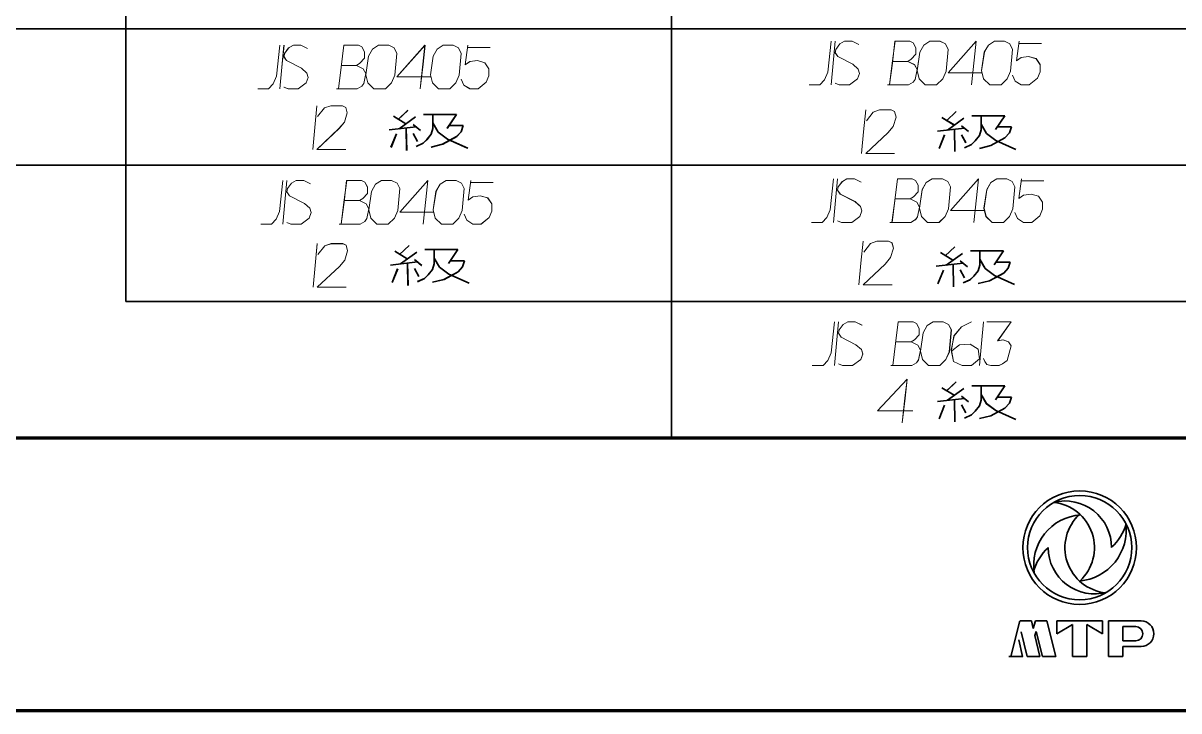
# Model space of a CAD drawing. Header units: millimetres. Extents: x 1333 to 104182, y -62616 to -5704.
# Drawn here: x 44891.9 to 44976.7, y -62590.8 to -62540.4 of the extents above; entities that cross this region are included whole.
import ezdxf

# ---------------------------------------------------------------- set-up
doc = ezdxf.new("R2010")
doc.units = ezdxf.units.MM
doc.header["$LTSCALE"] = 0.5
doc.layers.add('08', color=1, linetype='Continuous')
doc.layers.add('11', color=3, linetype='Continuous')

# ---------------------------------------------------------------- blocks, each defined once
blk = doc.blocks.new('A$C32A078D3')
at = {"color": 1, "lineweight": 35, "ltscale": 0.033501}
for p, q in [((-157.555, 1.995), (-157.229, 3.294)), ((-155.911, 1.995), (-156.237, 3.294))]:
    blk.add_line(p, q, dxfattribs=at)
at = {"color": 1, "lineweight": 35, "ltscale": 0.010399}
blk.add_line((-157.215, 3.294), (-156.799, 3.294), dxfattribs=at)
at = {"color": 1, "lineweight": 35, "ltscale": 0.007084}
blk.add_line((-156.799, 3.294), (-156.733, 3.019), dxfattribs=at)
at = {"color": 1, "lineweight": 35, "ltscale": 0.007197}
blk.add_line((-156.65, 3.294), (-156.733, 3.019), dxfattribs=at)
at = {"color": 1, "lineweight": 35, "ltscale": 0.010326}
blk.add_line((-156.237, 3.294), (-156.65, 3.294), dxfattribs=at)
at = {"color": 1, "lineweight": 35, "ltscale": 0.041595}
blk.add_line((-155.863, 3.294), (-154.199, 3.294), dxfattribs=at)
at = {"color": 1, "lineweight": 35, "ltscale": 0.011698}
for p, q in [((-155.863, 3.294), (-155.863, 2.827)), ((-154.199, 3.294), (-154.199, 2.827))]:
    blk.add_line(p, q, dxfattribs=at)
at = {"color": 1, "lineweight": 35, "ltscale": 0.016609}
for p, q in [((-155.863, 2.827), (-155.291, 3.165)), ((-154.199, 2.827), (-154.771, 3.165))]:
    blk.add_line(p, q, dxfattribs=at)
at = {"color": 1, "lineweight": 35, "ltscale": 0.029246}
for p, q in [((-155.291, 1.995), (-155.291, 3.165)), ((-154.771, 1.995), (-154.771, 3.165))]:
    blk.add_line(p, q, dxfattribs=at)
at = {"color": 1, "lineweight": 35, "ltscale": 0.029897}
blk.add_line((-153.974, 3.294), (-152.778, 3.294), dxfattribs=at)
at = {"color": 1, "lineweight": 35, "ltscale": 0.032496}
blk.add_line((-153.974, 1.995), (-153.974, 3.294), dxfattribs=at)
at = {"color": 1, "lineweight": 35, "ltscale": 0.011917}
for p, q in [((-153.454, 3.087), (-152.977, 3.087)), ((-153.454, 2.567), (-152.977, 2.567))]:
    blk.add_line(p, q, dxfattribs=at)
at = {"color": 1, "lineweight": 35, "ltscale": 0.012998}
blk.add_line((-153.454, 2.567), (-153.454, 3.087), dxfattribs=at)
at = {"color": 1, "lineweight": 35, "ltscale": 0.015572}
blk.add_line((-157.268, 2.602), (-157.128, 1.995), dxfattribs=at)
at = {"color": 1, "lineweight": 35, "ltscale": 0.02333}
blk.add_line((-157.173, 2.902), (-156.955, 1.995), dxfattribs=at)
at = {"color": 1, "lineweight": 35, "ltscale": 0.003944}
blk.add_line((-156.629, 2.913), (-156.671, 2.761), dxfattribs=at)
at = {"color": 1, "lineweight": 35, "ltscale": 0.019706}
blk.add_line((-156.671, 2.761), (-156.487, 1.995), dxfattribs=at)
at = {"color": 1, "lineweight": 35, "ltscale": 0.023684}
blk.add_line((-156.396, 1.995), (-156.629, 2.913), dxfattribs=at)
at = {"color": 1, "lineweight": 35, "ltscale": 0.016898}
blk.add_line((-153.454, 2.359), (-152.778, 2.359), dxfattribs=at)
at = {"color": 1, "lineweight": 35, "ltscale": 0.009099}
blk.add_line((-153.454, 1.995), (-153.454, 2.359), dxfattribs=at)
at = {"color": 1, "lineweight": 35, "ltscale": 0.012999}
for p, q in [((-157.631, 1.995), (-157.111, 1.995)), ((-153.454, 1.995), (-153.974, 1.995))]:
    blk.add_line(p, q, dxfattribs=at)
at = {"color": 1, "lineweight": 35, "ltscale": 0.011699}
blk.add_line((-156.487, 1.995), (-156.955, 1.995), dxfattribs=at)
at = {"color": 1, "lineweight": 35, "ltscale": 0.012134}
blk.add_line((-155.911, 1.995), (-156.396, 1.995), dxfattribs=at)
at = {"color": 1, "lineweight": 35, "ltscale": 0.012997}
blk.add_line((-155.291, 1.995), (-154.771, 1.995), dxfattribs=at)
at = {"color": 1, "lineweight": 35}
for radius in [2.08, 1.913]:
    blk.add_circle((-155.031, 5.982), radius, dxfattribs=at)
for centre, radius, start, end in [((-156.154, 5.982), 1.664, 312.4542, 84.3408), ((-155.572, 5.982), 1.711, 0, 103.7818), ((-153.908, 5.982), 1.664, 132.4542, 264.3408), ((-154.865, 5.338), 1.854, 94.3618, 189.3685), ((-155.198, 6.627), 1.874, 274.9268, 7.678), ((-155.031, 7.313), 1.763, 311.5828, 344.9375), ((-155.031, 4.651), 1.755, 131.0518, 165.2314), ((-154.491, 5.982), 1.693, 180, 285.8775), ((-152.977, 2.827), 0.26, 270, 90), ((-152.778, 2.827), 0.468, 270, 90)]:
    blk.add_arc(centre, radius, start, end, dxfattribs=at)
blk = doc.blocks.new('999')
at = {"color": 7, "lineweight": 35}
for p, q in [((75354.98, -11823.12), (75354.98, -11883.12)), ((75414.98, -11823.12), (75414.98, -11898.12)), ((75474.98, -11868.12), (75294.98, -11868.12)), ((75294.98, -11883.12), (75354.98, -11883.12)), ((75354.98, -11883.12), (75474.98, -11883.12)), ((75354.98, -11898.12), (75414.98, -11898.12)), ((75414.98, -11898.12), (75474.98, -11898.12)), ((75894.98, -11913.12), (75114.98, -11913.12))]:
    blk.add_line(p, q, dxfattribs=at)
at = {"color": 7, "lineweight": 35, "ltscale": 0.013339}
blk.add_line((75384.41, -11877.73), (75385.78, -11878.56), dxfattribs=at)
at = {"color": 7, "lineweight": 35, "ltscale": 0.012234}
for p, q in [((75386, -11877.09), (75384.93, -11878.09)), ((75386.14, -11891.95), (75385.07, -11892.95)), ((75446.16, -11892.09), (75445.09, -11893.09))]:
    blk.add_line(p, q, dxfattribs=at)
at = {"color": 7, "lineweight": 35, "ltscale": 0.018506}
blk.add_line((75386.85, -11877.82), (75385.05, -11879.12), dxfattribs=at)
at = {"color": 7, "lineweight": 35, "ltscale": 0.030115}
for p, q in [((75387.72, -11877.53), (75391.34, -11877.53)), ((75448.03, -11877.68), (75451.64, -11877.68)), ((75387.87, -11892.39), (75391.48, -11892.39)), ((75447.89, -11892.53), (75451.5, -11892.53)), ((75448.03, -11907.39), (75451.64, -11907.39))]:
    blk.add_line(p, q, dxfattribs=at)
at = {"color": 7, "lineweight": 35, "ltscale": 0.013083}
for p, q in [((75388.74, -11877.53), (75388.74, -11879.1)), ((75449.04, -11877.68), (75449.04, -11879.25)), ((75388.88, -11892.39), (75388.88, -11893.96)), ((75448.9, -11892.53), (75448.9, -11894.1)), ((75449.04, -11907.39), (75449.04, -11908.96))]:
    blk.add_line(p, q, dxfattribs=at)
at = {"color": 7, "lineweight": 35, "ltscale": 0.015355}
blk.add_line((75391.34, -11877.53), (75390.32, -11879.07), dxfattribs=at)
at = {"color": 7, "lineweight": 35, "ltscale": 0.013328}
blk.add_line((75444.71, -11877.88), (75446.08, -11878.7), dxfattribs=at)
at = {"color": 7, "lineweight": 35, "ltscale": 0.012225}
for p, q in [((75446.3, -11877.23), (75445.23, -11878.23)), ((75446.3, -11906.95), (75445.23, -11907.95))]:
    blk.add_line(p, q, dxfattribs=at)
at = {"color": 7, "lineweight": 35, "ltscale": 0.018496}
blk.add_line((75447.15, -11877.96), (75445.35, -11879.26), dxfattribs=at)
at = {"color": 7, "lineweight": 35, "ltscale": 0.015362}
for p, q in [((75451.64, -11877.68), (75450.62, -11879.21)), ((75451.64, -11907.39), (75450.62, -11908.92))]:
    blk.add_line(p, q, dxfattribs=at)
at = {"color": 7, "lineweight": 35, "ltscale": 0.024936}
blk.add_line((75383.94, -11879.24), (75386.91, -11878.91), dxfattribs=at)
at = {"color": 7, "lineweight": 35, "ltscale": 0.020496}
for p, q in [((75385.8, -11879.03), (75385.86, -11881.49)), ((75385.94, -11893.89), (75386.01, -11896.35)), ((75445.96, -11894.03), (75446.02, -11896.49))]:
    blk.add_line(p, q, dxfattribs=at)
at = {"color": 7, "lineweight": 35, "ltscale": 0.008484}
for p, q in [((75386.58, -11878.65), (75387.37, -11879.29)), ((75446.88, -11878.79), (75447.67, -11879.43)), ((75386.72, -11893.5), (75387.51, -11894.15))]:
    blk.add_line(p, q, dxfattribs=at)
at = {"color": 7, "lineweight": 35, "ltscale": 0.005376}
for p, q in [((75388.74, -11879.1), (75388.55, -11879.72)), ((75449.04, -11879.25), (75448.86, -11879.87)), ((75449.04, -11908.96), (75448.86, -11909.58))]:
    blk.add_line(p, q, dxfattribs=at)
at = {"color": 7, "lineweight": 35, "ltscale": 0.009831}
blk.add_line((75388.74, -11878.47), (75389.34, -11879.49), dxfattribs=at)
at = {"color": 7, "lineweight": 35, "ltscale": 0.013049}
for p, q in [((75390.51, -11878.77), (75392.08, -11878.77)), ((75450.82, -11878.91), (75452.38, -11878.91)), ((75390.66, -11893.63), (75392.22, -11893.63)), ((75450.67, -11893.77), (75452.24, -11893.77)), ((75450.82, -11908.63), (75452.38, -11908.63))]:
    blk.add_line(p, q, dxfattribs=at)
at = {"color": 7, "lineweight": 35, "ltscale": 0.005859}
blk.add_line((75392.08, -11878.77), (75391.86, -11879.44), dxfattribs=at)
at = {"color": 7, "lineweight": 35, "ltscale": 0.024924}
for p, q in [((75444.24, -11879.38), (75447.21, -11879.05)), ((75384.08, -11894.1), (75387.06, -11893.76)), ((75444.1, -11894.24), (75447.07, -11893.91)), ((75444.24, -11909.1), (75447.21, -11908.76))]:
    blk.add_line(p, q, dxfattribs=at)
at = {"color": 7, "lineweight": 35, "ltscale": 0.020497}
for p, q in [((75446.1, -11879.17), (75446.17, -11881.63)), ((75446.1, -11908.89), (75446.17, -11911.35))]:
    blk.add_line(p, q, dxfattribs=at)
at = {"color": 7, "lineweight": 35, "ltscale": 0.009837}
for p, q in [((75449.04, -11878.62), (75449.65, -11879.63)), ((75388.88, -11893.33), (75389.49, -11894.34)), ((75448.9, -11893.47), (75449.5, -11894.49)), ((75449.04, -11908.33), (75449.65, -11909.34))]:
    blk.add_line(p, q, dxfattribs=at)
at = {"color": 7, "lineweight": 35, "ltscale": 0.005858}
for p, q in [((75452.38, -11878.91), (75452.16, -11879.58)), ((75452.38, -11908.63), (75452.16, -11909.3))]:
    blk.add_line(p, q, dxfattribs=at)
at = {"color": 7, "lineweight": 35, "ltscale": 0.013404}
for p, q in [((75384.73, -11879.66), (75384.14, -11881.16)), ((75445.03, -11879.8), (75444.44, -11881.3))]:
    blk.add_line(p, q, dxfattribs=at)
at = {"color": 7, "lineweight": 35, "ltscale": 0.00829}
blk.add_line((75386.59, -11879.62), (75387.06, -11880.5), dxfattribs=at)
at = {"color": 7, "lineweight": 35, "ltscale": 0.004731}
for p, q in [((75388.07, -11880.31), (75387.66, -11880.71)), ((75448.38, -11880.46), (75447.97, -11880.85)), ((75448.38, -11910.17), (75447.97, -11910.57))]:
    blk.add_line(p, q, dxfattribs=at)
at = {"color": 7, "lineweight": 35, "ltscale": 0.00637}
for p, q in [((75388.55, -11879.72), (75388.07, -11880.31)), ((75448.71, -11894.72), (75448.23, -11895.32))]:
    blk.add_line(p, q, dxfattribs=at)
at = {"color": 7, "lineweight": 35, "ltscale": 0.010659}
for p, q in [((75389.34, -11879.49), (75390.36, -11880.25)), ((75449.65, -11879.63), (75450.67, -11880.4)), ((75389.49, -11894.34), (75390.51, -11895.11)), ((75449.5, -11894.49), (75450.53, -11895.25))]:
    blk.add_line(p, q, dxfattribs=at)
at = {"color": 7, "lineweight": 35, "ltscale": 0.014629}
blk.add_line((75391.36, -11879.98), (75389.82, -11880.82), dxfattribs=at)
at = {"color": 7, "lineweight": 35, "ltscale": 0.020157}
for p, q in [((75390.36, -11880.25), (75392.57, -11881.24)), ((75450.67, -11880.4), (75452.88, -11881.39)), ((75390.51, -11895.11), (75392.72, -11896.1)), ((75450.53, -11895.25), (75452.73, -11896.24))]:
    blk.add_line(p, q, dxfattribs=at)
at = {"color": 7, "lineweight": 35, "ltscale": 0.006121}
for p, q in [((75391.86, -11879.44), (75391.36, -11879.98)), ((75452.16, -11879.58), (75451.67, -11880.13)), ((75452.16, -11909.3), (75451.67, -11909.84))]:
    blk.add_line(p, q, dxfattribs=at)
at = {"color": 7, "lineweight": 35, "ltscale": 0.008293}
for p, q in [((75446.89, -11879.77), (75447.36, -11880.64)), ((75386.73, -11894.48), (75387.2, -11895.36)), ((75446.75, -11894.62), (75447.22, -11895.5)), ((75446.89, -11909.48), (75447.36, -11910.36))]:
    blk.add_line(p, q, dxfattribs=at)
at = {"color": 7, "lineweight": 35, "ltscale": 0.006362}
for p, q in [((75448.86, -11879.87), (75448.38, -11880.46)), ((75448.86, -11909.58), (75448.38, -11910.17))]:
    blk.add_line(p, q, dxfattribs=at)
at = {"color": 7, "lineweight": 35, "ltscale": 0.01464}
for p, q in [((75451.67, -11880.13), (75450.13, -11880.97)), ((75391.51, -11894.84), (75389.97, -11895.68))]:
    blk.add_line(p, q, dxfattribs=at)
at = {"color": 7, "lineweight": 35, "ltscale": 0.00685}
for p, q in [((75387.66, -11880.71), (75386.92, -11881.07)), ((75447.97, -11880.85), (75447.23, -11881.21)), ((75447.97, -11910.57), (75447.23, -11910.93))]:
    blk.add_line(p, q, dxfattribs=at)
at = {"color": 7, "lineweight": 35, "ltscale": 0.010798}
for p, q in [((75389.82, -11880.82), (75388.56, -11881.13)), ((75449.98, -11895.82), (75448.72, -11896.13))]:
    blk.add_line(p, q, dxfattribs=at)
at = {"color": 7, "lineweight": 35, "ltscale": 0.010786}
for p, q in [((75450.13, -11880.97), (75448.87, -11881.28)), ((75450.13, -11910.68), (75448.87, -11910.99))]:
    blk.add_line(p, q, dxfattribs=at)
at = {"color": 7, "lineweight": 35, "ltscale": 0.125}
for p, q in [((75354.98, -11883.12), (75354.98, -11898.12)), ((75414.98, -11898.12), (75414.98, -11913.12))]:
    blk.add_line(p, q, dxfattribs=at)
at = {"color": 7, "lineweight": 35, "ltscale": 0.013327}
for p, q in [((75384.55, -11892.59), (75385.92, -11893.42)), ((75444.57, -11892.73), (75445.94, -11893.56)), ((75444.71, -11907.59), (75446.08, -11908.42))]:
    blk.add_line(p, q, dxfattribs=at)
at = {"color": 7, "lineweight": 35, "ltscale": 0.018504}
blk.add_line((75386.99, -11892.67), (75385.19, -11893.97), dxfattribs=at)
at = {"color": 7, "lineweight": 35, "ltscale": 0.01536}
for p, q in [((75391.48, -11892.39), (75390.46, -11893.92)), ((75451.5, -11892.53), (75450.48, -11894.07))]:
    blk.add_line(p, q, dxfattribs=at)
at = {"color": 7, "lineweight": 35, "ltscale": 0.018495}
for p, q in [((75447.01, -11892.82), (75445.21, -11894.12)), ((75447.15, -11907.68), (75445.35, -11908.97))]:
    blk.add_line(p, q, dxfattribs=at)
at = {"color": 7, "lineweight": 35, "ltscale": 0.013408}
blk.add_line((75384.87, -11894.52), (75384.28, -11896.01), dxfattribs=at)
at = {"color": 7, "lineweight": 35, "ltscale": 0.005373}
for p, q in [((75388.88, -11893.96), (75388.7, -11894.58)), ((75448.9, -11894.1), (75448.71, -11894.72))]:
    blk.add_line(p, q, dxfattribs=at)
at = {"color": 7, "lineweight": 35, "ltscale": 0.006112}
for p, q in [((75392, -11894.29), (75391.51, -11894.84)), ((75452.02, -11894.44), (75451.52, -11894.98))]:
    blk.add_line(p, q, dxfattribs=at)
at = {"color": 7, "lineweight": 35, "ltscale": 0.005862}
for p, q in [((75392.22, -11893.63), (75392, -11894.29)), ((75452.24, -11893.77), (75452.02, -11894.44))]:
    blk.add_line(p, q, dxfattribs=at)
at = {"color": 7, "lineweight": 35, "ltscale": 0.008474}
blk.add_line((75446.74, -11893.65), (75447.53, -11894.29), dxfattribs=at)
at = {"color": 7, "lineweight": 35, "ltscale": 0.006861}
blk.add_line((75387.81, -11895.57), (75387.07, -11895.93), dxfattribs=at)
at = {"color": 7, "lineweight": 35, "ltscale": 0.004722}
blk.add_line((75388.21, -11895.17), (75387.81, -11895.57), dxfattribs=at)
at = {"color": 7, "lineweight": 35, "ltscale": 0.006372}
blk.add_line((75388.7, -11894.58), (75388.21, -11895.17), dxfattribs=at)
at = {"color": 7, "lineweight": 35, "ltscale": 0.010797}
blk.add_line((75389.97, -11895.68), (75388.71, -11895.99), dxfattribs=at)
at = {"color": 7, "lineweight": 35, "ltscale": 0.013411}
blk.add_line((75444.89, -11894.66), (75444.3, -11896.16), dxfattribs=at)
at = {"color": 7, "lineweight": 35, "ltscale": 0.00686}
blk.add_line((75447.82, -11895.71), (75447.08, -11896.07), dxfattribs=at)
at = {"color": 7, "lineweight": 35, "ltscale": 0.004724}
blk.add_line((75448.23, -11895.32), (75447.82, -11895.71), dxfattribs=at)
at = {"color": 7, "lineweight": 35, "ltscale": 0.014638}
for p, q in [((75451.52, -11894.98), (75449.98, -11895.82)), ((75451.67, -11909.84), (75450.13, -11910.68))]:
    blk.add_line(p, q, dxfattribs=at)
at = {"color": 7, "lineweight": 35, "ltscale": 0.008486}
blk.add_line((75446.88, -11908.5), (75447.67, -11909.15), dxfattribs=at)
at = {"color": 7, "lineweight": 35, "ltscale": 0.013406}
blk.add_line((75445.03, -11909.52), (75444.44, -11911.01), dxfattribs=at)
at = {"color": 7, "lineweight": 35, "ltscale": 0.010657}
blk.add_line((75449.65, -11909.34), (75450.67, -11910.11), dxfattribs=at)
at = {"color": 7, "lineweight": 35, "ltscale": 0.020158}
blk.add_line((75450.67, -11910.11), (75452.88, -11911.1), dxfattribs=at)
at = {"color": 7, "lineweight": 70}
for p, q in [((75894.98, -11913.12), (73476.98, -11913.12)), ((75924.98, -11943.12), (73401.98, -11943.12))]:
    blk.add_line(p, q, dxfattribs=at)
at = {"color": 7, "lineweight": 13}
for points in [[(75371.92, -11869.93), (75371.55, -11873.35), (75371.18, -11874.19), (75370.67, -11874.73), (75369.49, -11874.73)], [(75371.92, -11874.73), (75372.14, -11872.33), (75372.37, -11869.93)], [(75372.37, -11874.55), (75372.81, -11874.73), (75373.92, -11874.73), (75374.8, -11874.07), (75375.03, -11873.47), (75374.88, -11872.99), (75374.29, -11872.45), (75372.66, -11871.61), (75372.37, -11871.19), (75372.44, -11870.83), (75372.88, -11870.23), (75373.4, -11869.93), (75374.21, -11869.93), (75374.95, -11870.29)], [(75378.13, -11874.73), (75380.42, -11874.73), (75380.93, -11874.43), (75381.16, -11874.13), (75381.38, -11873.05), (75381.08, -11872.51), (75380.34, -11872.15), (75380.71, -11871.91), (75381.23, -11871.37), (75381.23, -11870.65), (75380.93, -11870.11), (75380.56, -11869.93), (75378.94, -11869.93), (75378.64, -11872.33), (75378.35, -11874.73)], [(75387.36, -11874.73), (75387.66, -11872.03), (75387.88, -11869.93), (75384.77, -11873.41), (75388.47, -11873.41)], [(75391.87, -11873.65), (75392.16, -11874.31), (75392.83, -11874.73), (75393.71, -11874.73), (75394.6, -11874.01), (75394.89, -11873.29), (75394.89, -11872.51), (75394.45, -11871.85), (75393.64, -11871.61), (75392.83, -11871.73), (75392.31, -11872.09), (75392.6, -11869.93)], [(75392.6, -11870.17), (75395.04, -11870.17)], [(75432.56, -11869.49), (75432.19, -11872.91), (75431.82, -11873.75), (75431.3, -11874.29), (75430.12, -11874.29)], [(75432.56, -11874.29), (75432.78, -11871.89), (75433, -11869.49)], [(75433, -11874.11), (75433.44, -11874.29), (75434.55, -11874.29), (75435.44, -11873.63), (75435.66, -11873.03), (75435.51, -11872.55), (75434.92, -11872.01), (75433.29, -11871.17), (75433, -11870.75), (75433.07, -11870.39), (75433.52, -11869.79), (75434.03, -11869.49), (75434.85, -11869.49), (75435.58, -11869.85)], [(75438.76, -11874.29), (75441.05, -11874.29), (75441.57, -11873.99), (75441.79, -11873.69), (75442.01, -11872.61), (75441.71, -11872.07), (75440.98, -11871.71), (75441.34, -11871.47), (75441.86, -11870.93), (75441.86, -11870.21), (75441.57, -11869.67), (75441.2, -11869.49), (75439.57, -11869.49), (75439.28, -11871.89), (75438.98, -11874.29)], [(75447.99, -11874.29), (75448.29, -11871.59), (75448.51, -11869.49), (75445.41, -11872.97), (75449.1, -11872.97)], [(75452.5, -11873.21), (75452.79, -11873.87), (75453.46, -11874.29), (75454.34, -11874.29), (75455.23, -11873.57), (75455.53, -11872.85), (75455.53, -11872.07), (75455.08, -11871.41), (75454.27, -11871.17), (75453.46, -11871.29), (75452.94, -11871.65), (75453.24, -11869.49)], [(75453.24, -11869.73), (75455.67, -11869.73)], [(75380.34, -11872.15), (75378.64, -11872.15)], [(75440.98, -11871.71), (75439.28, -11871.71)], [(75375.99, -11876.58), (75375.76, -11878.98), (75375.53, -11881.38)], [(75379.18, -11881.38), (75375.99, -11881.38), (75378.42, -11879.1), (75379.03, -11878.38), (75379.33, -11877.36), (75379.18, -11876.76), (75378.8, -11876.58), (75377.51, -11876.58), (75376.82, -11876.82), (75376.07, -11877.78)], [(75436.35, -11877.05), (75436.12, -11879.45), (75435.89, -11881.85)], [(75439.53, -11881.85), (75436.35, -11881.85), (75438.78, -11879.57), (75439.38, -11878.85), (75439.69, -11877.83), (75439.53, -11877.23), (75439.15, -11877.05), (75437.86, -11877.05), (75437.18, -11877.29), (75436.42, -11878.25)], [(75372.25, -11884.8), (75371.88, -11888.22), (75371.51, -11889.06), (75370.99, -11889.6), (75369.81, -11889.6)], [(75372.25, -11889.6), (75372.47, -11887.2), (75372.69, -11884.8)], [(75372.69, -11889.42), (75373.13, -11889.6), (75374.24, -11889.6), (75375.13, -11888.94), (75375.35, -11888.34), (75375.2, -11887.86), (75374.61, -11887.32), (75372.98, -11886.48), (75372.69, -11886.06), (75372.76, -11885.7), (75373.21, -11885.1), (75373.72, -11884.8), (75374.54, -11884.8), (75375.27, -11885.16)], [(75378.45, -11889.6), (75380.74, -11889.6), (75381.26, -11889.3), (75381.48, -11889), (75381.7, -11887.92), (75381.41, -11887.38), (75380.67, -11887.02), (75381.04, -11886.78), (75381.55, -11886.24), (75381.55, -11885.52), (75381.26, -11884.98), (75380.89, -11884.8), (75379.26, -11884.8), (75378.97, -11887.2), (75378.67, -11889.6)], [(75387.68, -11889.6), (75387.98, -11886.9), (75388.2, -11884.8), (75385.1, -11888.28), (75388.79, -11888.28)], [(75392.19, -11888.52), (75392.48, -11889.18), (75393.15, -11889.6), (75394.04, -11889.6), (75394.92, -11888.88), (75395.22, -11888.16), (75395.22, -11887.38), (75394.77, -11886.72), (75393.96, -11886.48), (75393.15, -11886.6), (75392.63, -11886.96), (75392.93, -11884.8)], [(75392.93, -11885.04), (75395.36, -11885.04)], [(75432.82, -11884.61), (75432.45, -11888.03), (75432.08, -11888.87), (75431.56, -11889.41), (75430.38, -11889.41)], [(75432.82, -11889.41), (75433.04, -11887.01), (75433.26, -11884.61)], [(75433.26, -11889.23), (75433.7, -11889.41), (75434.81, -11889.41), (75435.7, -11888.75), (75435.92, -11888.15), (75435.77, -11887.67), (75435.18, -11887.13), (75433.56, -11886.29), (75433.26, -11885.87), (75433.33, -11885.51), (75433.78, -11884.91), (75434.29, -11884.61), (75435.11, -11884.61), (75435.85, -11884.97)], [(75439.02, -11889.41), (75441.31, -11889.41), (75441.83, -11889.11), (75442.05, -11888.81), (75442.27, -11887.73), (75441.98, -11887.19), (75441.24, -11886.83), (75441.61, -11886.59), (75442.12, -11886.05), (75442.12, -11885.33), (75441.83, -11884.79), (75441.46, -11884.61), (75439.83, -11884.61), (75439.54, -11887.01), (75439.24, -11889.41)], [(75448.25, -11889.41), (75448.55, -11886.71), (75448.77, -11884.61), (75445.67, -11888.09), (75449.36, -11888.09)], [(75452.76, -11888.33), (75453.05, -11888.99), (75453.72, -11889.41), (75454.61, -11889.41), (75455.49, -11888.69), (75455.79, -11887.97), (75455.79, -11887.19), (75455.34, -11886.53), (75454.53, -11886.29), (75453.72, -11886.41), (75453.2, -11886.77), (75453.5, -11884.61)], [(75453.5, -11884.85), (75455.93, -11884.85)], [(75441.24, -11886.83), (75439.54, -11886.83)], [(75380.67, -11887.02), (75378.97, -11887.02)], [(75376.03, -11891.75), (75375.8, -11894.15), (75375.57, -11896.55)], [(75379.21, -11896.55), (75376.03, -11896.55), (75378.46, -11894.27), (75379.06, -11893.55), (75379.37, -11892.53), (75379.21, -11891.93), (75378.84, -11891.75), (75377.54, -11891.75), (75376.86, -11891.99), (75376.1, -11892.95)], [(75436.06, -11891.48), (75435.83, -11893.88), (75435.6, -11896.28)], [(75439.24, -11896.28), (75436.06, -11896.28), (75438.48, -11894), (75439.09, -11893.28), (75439.4, -11892.26), (75439.24, -11891.66), (75438.86, -11891.48), (75437.57, -11891.48), (75436.89, -11891.72), (75436.13, -11892.68)], [(75432.91, -11900.34), (75432.55, -11903.76), (75432.18, -11904.6), (75431.66, -11905.14), (75430.48, -11905.14)], [(75432.91, -11905.14), (75433.14, -11902.74), (75433.36, -11900.34)], [(75433.36, -11904.96), (75433.8, -11905.14), (75434.91, -11905.14), (75435.8, -11904.48), (75436.02, -11903.88), (75435.87, -11903.4), (75435.28, -11902.86), (75433.65, -11902.02), (75433.36, -11901.6), (75433.43, -11901.24), (75433.88, -11900.64), (75434.39, -11900.34), (75435.2, -11900.34), (75435.94, -11900.7)], [(75439.12, -11905.14), (75441.41, -11905.14), (75441.93, -11904.84), (75442.15, -11904.54), (75442.37, -11903.46), (75442.07, -11902.92), (75441.34, -11902.56), (75441.7, -11902.32), (75442.22, -11901.78), (75442.22, -11901.06), (75441.93, -11900.52), (75441.56, -11900.34), (75439.93, -11900.34), (75439.64, -11902.74), (75439.34, -11905.14)], [(75447.98, -11900.34), (75446.87, -11900.88), (75446.06, -11901.9), (75445.77, -11903.46), (75445.99, -11904.72), (75446.95, -11905.14), (75447.98, -11905.14), (75448.87, -11904.42), (75448.72, -11903.34), (75447.83, -11902.8), (75446.65, -11902.86), (75445.84, -11903.52)], [(75449.31, -11900.34), (75449.09, -11902.74), (75448.87, -11905.14)], [(75449.31, -11904.36), (75449.46, -11904.72), (75449.68, -11905.02), (75450.12, -11905.14), (75451.01, -11905.14), (75451.38, -11904.96), (75451.9, -11904.6), (75452.34, -11902.98), (75452.04, -11902.56), (75451.45, -11902.32), (75450.86, -11902.44), (75452.34, -11900.34), (75449.68, -11900.34)], [(75441.34, -11902.56), (75439.64, -11902.56)], [(75440.36, -11911.44), (75440.67, -11908.74), (75440.91, -11906.64), (75437.66, -11910.12), (75441.52, -11910.12)]]:
    blk.add_lwpolyline(points, dxfattribs=at)
for points in [[(75383.52, -11874.73), (75384.18, -11874.07), (75384.55, -11873.23), (75384.77, -11870.83), (75384.48, -11870.23), (75383.89, -11869.93), (75382.78, -11869.93), (75382.12, -11870.35), (75381.67, -11871.13), (75381.38, -11873.17), (75381.6, -11874.07), (75382.26, -11874.73)], [(75390.61, -11874.73), (75391.27, -11874.07), (75391.64, -11873.23), (75391.87, -11870.83), (75391.57, -11870.23), (75390.98, -11869.93), (75389.87, -11869.93), (75389.21, -11870.35), (75388.76, -11871.13), (75388.47, -11873.17), (75388.69, -11874.07), (75389.35, -11874.73)], [(75444.15, -11874.29), (75444.82, -11873.63), (75445.19, -11872.79), (75445.41, -11870.39), (75445.11, -11869.79), (75444.52, -11869.49), (75443.41, -11869.49), (75442.75, -11869.91), (75442.3, -11870.69), (75442.01, -11872.73), (75442.23, -11873.63), (75442.9, -11874.29)], [(75451.24, -11874.29), (75451.91, -11873.63), (75452.28, -11872.79), (75452.5, -11870.39), (75452.2, -11869.79), (75451.61, -11869.49), (75450.5, -11869.49), (75449.84, -11869.91), (75449.4, -11870.69), (75449.1, -11872.73), (75449.32, -11873.63), (75449.99, -11874.29)], [(75383.84, -11889.6), (75384.51, -11888.94), (75384.88, -11888.1), (75385.1, -11885.7), (75384.8, -11885.1), (75384.21, -11884.8), (75383.1, -11884.8), (75382.44, -11885.22), (75382, -11886), (75381.7, -11888.04), (75381.92, -11888.94), (75382.59, -11889.6)], [(75390.93, -11889.6), (75391.6, -11888.94), (75391.97, -11888.1), (75392.19, -11885.7), (75391.89, -11885.1), (75391.3, -11884.8), (75390.19, -11884.8), (75389.53, -11885.22), (75389.09, -11886), (75388.79, -11888.04), (75389.01, -11888.94), (75389.68, -11889.6)], [(75444.41, -11889.41), (75445.08, -11888.75), (75445.45, -11887.91), (75445.67, -11885.51), (75445.37, -11884.91), (75444.78, -11884.61), (75443.67, -11884.61), (75443.01, -11885.03), (75442.57, -11885.81), (75442.27, -11887.85), (75442.49, -11888.75), (75443.16, -11889.41)], [(75451.5, -11889.41), (75452.17, -11888.75), (75452.54, -11887.91), (75452.76, -11885.51), (75452.46, -11884.91), (75451.87, -11884.61), (75450.76, -11884.61), (75450.1, -11885.03), (75449.66, -11885.81), (75449.36, -11887.85), (75449.58, -11888.75), (75450.25, -11889.41)], [(75444.51, -11905.14), (75445.18, -11904.48), (75445.55, -11903.64), (75445.77, -11901.24), (75445.47, -11900.64), (75444.88, -11900.34), (75443.77, -11900.34), (75443.11, -11900.76), (75442.66, -11901.54), (75442.37, -11903.58), (75442.59, -11904.48), (75443.26, -11905.14)]]:
    blk.add_lwpolyline(points, close=True, dxfattribs=at)

msp = doc.modelspace()

# ---------------------------------------------------------------- linework, layer by layer
at = {"color": 7, "lineweight": 35}
for p, q in [((44899.462, -62510.825), (44899.462, -62550.825)), ((44939.462, -62510.825), (44939.462, -62560.825)), ((44979.462, -62540.825), (44859.462, -62540.825)), ((44859.462, -62550.825), (44899.462, -62550.825)), ((44899.462, -62550.825), (44979.462, -62550.825)), ((44899.462, -62560.825), (44939.462, -62560.825)), ((44939.462, -62560.825), (44979.462, -62560.825)), ((45259.462, -62570.825), (44739.462, -62570.825))]:
    msp.add_line(p, q, dxfattribs=at)
at = {"color": 7, "lineweight": 35, "ltscale": 0.012234}
for p, q in [((44920.143, -62546.804), (44919.427, -62547.472)), ((44920.239, -62556.709), (44919.523, -62557.376)), ((44960.25, -62556.805), (44959.534, -62557.473))]:
    msp.add_line(p, q, dxfattribs=at)
at = {"color": 7, "lineweight": 35, "ltscale": 0.012225}
for p, q in [((44960.345, -62546.9), (44959.63, -62547.568)), ((44960.345, -62566.709), (44959.63, -62567.377))]:
    msp.add_line(p, q, dxfattribs=at)
at = {"color": 7, "lineweight": 35, "ltscale": 0.013339}
msp.add_line((44919.082, -62547.233), (44919.995, -62547.785), dxfattribs=at)
at = {"color": 7, "lineweight": 35, "ltscale": 0.018506}
msp.add_line((44920.71, -62547.29), (44919.509, -62548.156), dxfattribs=at)
at = {"color": 7, "lineweight": 35, "ltscale": 0.008484}
for p, q in [((44920.529, -62547.843), (44921.055, -62548.271)), ((44960.732, -62547.939), (44961.258, -62548.367)), ((44920.626, -62557.747), (44921.152, -62558.176))]:
    msp.add_line(p, q, dxfattribs=at)
at = {"color": 7, "lineweight": 35, "ltscale": 0.030115}
for p, q in [((44921.294, -62547.101), (44923.703, -62547.101)), ((44961.497, -62547.197), (44963.906, -62547.197)), ((44921.39, -62557.005), (44923.799, -62557.005)), ((44961.401, -62557.102), (44963.81, -62557.102)), ((44961.497, -62567.006), (44963.906, -62567.006))]:
    msp.add_line(p, q, dxfattribs=at)
at = {"color": 7, "lineweight": 35, "ltscale": 0.013083}
for p, q in [((44921.968, -62547.101), (44921.968, -62548.148)), ((44962.17, -62547.197), (44962.17, -62548.244)), ((44922.064, -62557.005), (44922.064, -62558.052)), ((44962.075, -62557.102), (44962.075, -62558.148)), ((44962.17, -62567.006), (44962.17, -62568.053))]:
    msp.add_line(p, q, dxfattribs=at)
at = {"color": 7, "lineweight": 35, "ltscale": 0.009831}
msp.add_line((44921.968, -62547.727), (44922.371, -62548.403), dxfattribs=at)
at = {"color": 7, "lineweight": 35, "ltscale": 0.015355}
msp.add_line((44923.703, -62547.101), (44923.021, -62548.123), dxfattribs=at)
at = {"color": 7, "lineweight": 35, "ltscale": 0.013328}
msp.add_line((44959.285, -62547.329), (44960.197, -62547.881), dxfattribs=at)
at = {"color": 7, "lineweight": 35, "ltscale": 0.018496}
msp.add_line((44960.913, -62547.387), (44959.712, -62548.252), dxfattribs=at)
at = {"color": 7, "lineweight": 35, "ltscale": 0.009837}
for p, q in [((44962.17, -62547.823), (44962.574, -62548.499)), ((44922.064, -62557.632), (44922.467, -62558.307)), ((44962.075, -62557.728), (44962.478, -62558.404)), ((44962.17, -62567.632), (44962.574, -62568.308))]:
    msp.add_line(p, q, dxfattribs=at)
at = {"color": 7, "lineweight": 35, "ltscale": 0.015362}
for p, q in [((44963.906, -62547.197), (44963.223, -62548.219)), ((44963.906, -62567.006), (44963.223, -62568.028))]:
    msp.add_line(p, q, dxfattribs=at)
at = {"color": 7, "lineweight": 35, "ltscale": 0.024936}
msp.add_line((44918.769, -62548.238), (44920.752, -62548.016), dxfattribs=at)
at = {"color": 7, "lineweight": 35, "ltscale": 0.013404}
for p, q in [((44919.295, -62548.518), (44918.901, -62549.515)), ((44959.499, -62548.615), (44959.104, -62549.612))]:
    msp.add_line(p, q, dxfattribs=at)
at = {"color": 7, "lineweight": 35, "ltscale": 0.020496}
for p, q in [((44920.01, -62548.099), (44920.052, -62549.738)), ((44920.106, -62558.003), (44920.148, -62559.642)), ((44960.117, -62558.099), (44960.159, -62559.739))]:
    msp.add_line(p, q, dxfattribs=at)
at = {"color": 7, "lineweight": 35, "ltscale": 0.00829}
msp.add_line((44920.538, -62548.494), (44920.85, -62549.079), dxfattribs=at)
at = {"color": 7, "lineweight": 35, "ltscale": 0.00637}
for p, q in [((44921.845, -62548.56), (44921.524, -62548.955)), ((44961.952, -62558.56), (44961.63, -62558.956))]:
    msp.add_line(p, q, dxfattribs=at)
at = {"color": 7, "lineweight": 35, "ltscale": 0.005376}
for p, q in [((44921.968, -62548.148), (44921.845, -62548.56)), ((44962.17, -62548.244), (44962.047, -62548.656)), ((44962.17, -62568.053), (44962.047, -62568.465))]:
    msp.add_line(p, q, dxfattribs=at)
at = {"color": 7, "lineweight": 35, "ltscale": 0.010659}
for p, q in [((44922.371, -62548.403), (44923.053, -62548.914)), ((44962.574, -62548.499), (44963.256, -62549.01)), ((44922.467, -62558.307), (44923.15, -62558.818)), ((44962.478, -62558.404), (44963.161, -62558.915))]:
    msp.add_line(p, q, dxfattribs=at)
at = {"color": 7, "lineweight": 35, "ltscale": 0.013049}
for p, q in [((44923.153, -62547.925), (44924.197, -62547.925)), ((44963.355, -62548.021), (44964.399, -62548.021)), ((44923.249, -62557.83), (44924.293, -62557.83)), ((44963.259, -62557.926), (44964.303, -62557.926)), ((44963.355, -62567.83), (44964.399, -62567.83))]:
    msp.add_line(p, q, dxfattribs=at)
at = {"color": 7, "lineweight": 35, "ltscale": 0.006121}
for p, q in [((44924.048, -62548.37), (44923.719, -62548.733)), ((44964.252, -62548.466), (44963.922, -62548.829)), ((44964.252, -62568.275), (44963.922, -62568.638))]:
    msp.add_line(p, q, dxfattribs=at)
at = {"color": 7, "lineweight": 35, "ltscale": 0.005859}
msp.add_line((44924.197, -62547.925), (44924.048, -62548.37), dxfattribs=at)
at = {"color": 7, "lineweight": 35, "ltscale": 0.024924}
for p, q in [((44958.972, -62548.334), (44960.954, -62548.112)), ((44918.866, -62558.143), (44920.847, -62557.92)), ((44958.877, -62558.239), (44960.858, -62558.016)), ((44958.972, -62568.143), (44960.954, -62567.921))]:
    msp.add_line(p, q, dxfattribs=at)
at = {"color": 7, "lineweight": 35, "ltscale": 0.020497}
for p, q in [((44960.212, -62548.195), (44960.255, -62549.834)), ((44960.212, -62568.004), (44960.255, -62569.643))]:
    msp.add_line(p, q, dxfattribs=at)
at = {"color": 7, "lineweight": 35, "ltscale": 0.008293}
for p, q in [((44960.74, -62548.59), (44961.052, -62549.175)), ((44920.633, -62558.398), (44920.946, -62558.983)), ((44960.644, -62558.494), (44960.957, -62559.079)), ((44960.74, -62568.399), (44961.052, -62568.984))]:
    msp.add_line(p, q, dxfattribs=at)
at = {"color": 7, "lineweight": 35, "ltscale": 0.006362}
for p, q in [((44962.047, -62548.656), (44961.727, -62549.051)), ((44962.047, -62568.465), (44961.727, -62568.86))]:
    msp.add_line(p, q, dxfattribs=at)
at = {"color": 7, "lineweight": 35, "ltscale": 0.005858}
for p, q in [((44964.399, -62548.021), (44964.252, -62548.466)), ((44964.399, -62567.83), (44964.252, -62568.275))]:
    msp.add_line(p, q, dxfattribs=at)
at = {"color": 7, "lineweight": 35, "ltscale": 0.00685}
for p, q in [((44921.252, -62549.219), (44920.759, -62549.458)), ((44961.456, -62549.315), (44960.962, -62549.554)), ((44961.456, -62569.124), (44960.962, -62569.363))]:
    msp.add_line(p, q, dxfattribs=at)
at = {"color": 7, "lineweight": 35, "ltscale": 0.004731}
for p, q in [((44921.524, -62548.955), (44921.252, -62549.219)), ((44961.727, -62549.051), (44961.456, -62549.315)), ((44961.727, -62568.86), (44961.456, -62569.124))]:
    msp.add_line(p, q, dxfattribs=at)
at = {"color": 7, "lineweight": 35, "ltscale": 0.010798}
for p, q in [((44922.692, -62549.293), (44921.853, -62549.499)), ((44962.798, -62559.294), (44961.96, -62559.5))]:
    msp.add_line(p, q, dxfattribs=at)
at = {"color": 7, "lineweight": 35, "ltscale": 0.014629}
msp.add_line((44923.719, -62548.733), (44922.692, -62549.293), dxfattribs=at)
at = {"color": 7, "lineweight": 35, "ltscale": 0.020157}
for p, q in [((44923.053, -62548.914), (44924.525, -62549.573)), ((44963.256, -62549.01), (44964.728, -62549.669)), ((44923.15, -62558.818), (44924.622, -62559.478)), ((44963.161, -62558.915), (44964.632, -62559.574))]:
    msp.add_line(p, q, dxfattribs=at)
at = {"color": 7, "lineweight": 35, "ltscale": 0.010786}
for p, q in [((44962.894, -62549.389), (44962.056, -62549.595)), ((44962.894, -62569.198), (44962.056, -62569.404))]:
    msp.add_line(p, q, dxfattribs=at)
at = {"color": 7, "lineweight": 35, "ltscale": 0.01464}
for p, q in [((44963.922, -62548.829), (44962.894, -62549.389)), ((44923.816, -62558.637), (44922.788, -62559.198))]:
    msp.add_line(p, q, dxfattribs=at)
at = {"color": 7, "lineweight": 35, "ltscale": 0.125}
for p, q in [((44899.462, -62550.825), (44899.462, -62560.825)), ((44939.462, -62560.825), (44939.462, -62570.825))]:
    msp.add_line(p, q, dxfattribs=at)
at = {"color": 7, "lineweight": 35, "ltscale": 0.013327}
for p, q in [((44919.178, -62557.137), (44920.09, -62557.689)), ((44959.189, -62557.233), (44960.101, -62557.785)), ((44959.285, -62567.138), (44960.197, -62567.69))]:
    msp.add_line(p, q, dxfattribs=at)
at = {"color": 7, "lineweight": 35, "ltscale": 0.01536}
for p, q in [((44923.799, -62557.005), (44923.117, -62558.027)), ((44963.81, -62557.102), (44963.127, -62558.123))]:
    msp.add_line(p, q, dxfattribs=at)
at = {"color": 7, "lineweight": 35, "ltscale": 0.018504}
msp.add_line((44920.806, -62557.195), (44919.605, -62558.06), dxfattribs=at)
at = {"color": 7, "lineweight": 35, "ltscale": 0.005862}
for p, q in [((44924.293, -62557.83), (44924.144, -62558.275)), ((44964.303, -62557.926), (44964.155, -62558.371))]:
    msp.add_line(p, q, dxfattribs=at)
at = {"color": 7, "lineweight": 35, "ltscale": 0.018495}
for p, q in [((44960.817, -62557.291), (44959.617, -62558.156)), ((44960.913, -62567.196), (44959.712, -62568.061))]:
    msp.add_line(p, q, dxfattribs=at)
at = {"color": 7, "lineweight": 35, "ltscale": 0.008474}
msp.add_line((44960.636, -62557.843), (44961.162, -62558.272), dxfattribs=at)
at = {"color": 7, "lineweight": 35, "ltscale": 0.013408}
msp.add_line((44919.392, -62558.423), (44918.997, -62559.42), dxfattribs=at)
at = {"color": 7, "lineweight": 35, "ltscale": 0.004722}
msp.add_line((44921.62, -62558.86), (44921.349, -62559.123), dxfattribs=at)
at = {"color": 7, "lineweight": 35, "ltscale": 0.006372}
msp.add_line((44921.941, -62558.464), (44921.62, -62558.86), dxfattribs=at)
at = {"color": 7, "lineweight": 35, "ltscale": 0.005373}
for p, q in [((44922.064, -62558.052), (44921.941, -62558.464)), ((44962.075, -62558.148), (44961.952, -62558.56))]:
    msp.add_line(p, q, dxfattribs=at)
at = {"color": 7, "lineweight": 35, "ltscale": 0.006112}
for p, q in [((44924.144, -62558.275), (44923.816, -62558.637)), ((44964.155, -62558.371), (44963.827, -62558.733))]:
    msp.add_line(p, q, dxfattribs=at)
at = {"color": 7, "lineweight": 35, "ltscale": 0.013411}
msp.add_line((44959.403, -62558.519), (44959.007, -62559.516), dxfattribs=at)
at = {"color": 7, "lineweight": 35, "ltscale": 0.014638}
for p, q in [((44963.827, -62558.733), (44962.798, -62559.294)), ((44963.922, -62568.638), (44962.894, -62569.198))]:
    msp.add_line(p, q, dxfattribs=at)
at = {"color": 7, "lineweight": 35, "ltscale": 0.006861}
msp.add_line((44921.349, -62559.123), (44920.855, -62559.362), dxfattribs=at)
at = {"color": 7, "lineweight": 35, "ltscale": 0.010797}
msp.add_line((44922.788, -62559.198), (44921.949, -62559.403), dxfattribs=at)
at = {"color": 7, "lineweight": 35, "ltscale": 0.00686}
msp.add_line((44961.36, -62559.22), (44960.866, -62559.458), dxfattribs=at)
at = {"color": 7, "lineweight": 35, "ltscale": 0.004724}
msp.add_line((44961.63, -62558.956), (44961.36, -62559.22), dxfattribs=at)
at = {"color": 7, "lineweight": 35, "ltscale": 0.008486}
msp.add_line((44960.732, -62567.748), (44961.258, -62568.176), dxfattribs=at)
at = {"color": 7, "lineweight": 35, "ltscale": 0.013406}
msp.add_line((44959.499, -62568.423), (44959.104, -62569.421), dxfattribs=at)
at = {"color": 7, "lineweight": 35, "ltscale": 0.010657}
msp.add_line((44962.574, -62568.308), (44963.256, -62568.819), dxfattribs=at)
at = {"color": 7, "lineweight": 35, "ltscale": 0.020158}
msp.add_line((44963.256, -62568.819), (44964.728, -62569.478), dxfattribs=at)
at = {"color": 7, "lineweight": 70}
for p, q in [((45259.462, -62570.825), (43647.462, -62570.825)), ((45279.462, -62590.825), (43597.462, -62590.825))]:
    msp.add_line(p, q, dxfattribs=at)
at = {"color": 3}
msp.add_lwpolyline([(43597.462, -61402.825), (45279.462, -61402.825), (45279.462, -62590.825), (43597.462, -62590.825)], close=True, dxfattribs=at)
at = {"color": 7, "lineweight": 13}
for points in [[(44951.181, -62541.736), (44950.934, -62544.016), (44950.688, -62544.576), (44950.344, -62544.936), (44949.556, -62544.936)], [(44951.181, -62544.936), (44951.328, -62543.336), (44951.476, -62541.736)], [(44951.476, -62544.816), (44951.772, -62544.936), (44952.51, -62544.936), (44953.101, -62544.496), (44953.249, -62544.096), (44953.15, -62543.776), (44952.756, -62543.416), (44951.673, -62542.856), (44951.476, -62542.576), (44951.525, -62542.336), (44951.821, -62541.936), (44952.165, -62541.736), (44952.707, -62541.736), (44953.2, -62541.976)], [(44955.317, -62544.936), (44956.843, -62544.936), (44957.188, -62544.736), (44957.336, -62544.536), (44957.483, -62543.816), (44957.286, -62543.456), (44956.794, -62543.216), (44957.04, -62543.056), (44957.385, -62542.696), (44957.385, -62542.216), (44957.188, -62541.856), (44956.942, -62541.736), (44955.858, -62541.736), (44955.661, -62543.336), (44955.465, -62544.936)], [(44961.472, -62544.936), (44961.669, -62543.136), (44961.816, -62541.736), (44959.748, -62544.056), (44962.21, -62544.056)], [(44964.475, -62544.216), (44964.672, -62544.656), (44965.116, -62544.936), (44965.706, -62544.936), (44966.297, -62544.456), (44966.494, -62543.976), (44966.494, -62543.456), (44966.199, -62543.016), (44965.657, -62542.856), (44965.116, -62542.936), (44964.771, -62543.176), (44964.968, -62541.736)], [(44964.968, -62541.896), (44966.593, -62541.896)], [(44910.759, -62542.031), (44910.513, -62544.311), (44910.267, -62544.871), (44909.922, -62545.231), (44909.134, -62545.231)], [(44910.759, -62545.231), (44910.907, -62543.631), (44911.055, -62542.031)], [(44911.055, -62545.111), (44911.35, -62545.231), (44912.089, -62545.231), (44912.68, -62544.791), (44912.827, -62544.391), (44912.729, -62544.071), (44912.335, -62543.711), (44911.252, -62543.151), (44911.055, -62542.871), (44911.104, -62542.631), (44911.399, -62542.231), (44911.744, -62542.031), (44912.286, -62542.031), (44912.778, -62542.271)], [(44914.895, -62545.231), (44916.422, -62545.231), (44916.767, -62545.031), (44916.914, -62544.831), (44917.062, -62544.111), (44916.865, -62543.751), (44916.373, -62543.511), (44916.619, -62543.351), (44916.963, -62542.991), (44916.963, -62542.511), (44916.767, -62542.151), (44916.52, -62542.031), (44915.437, -62542.031), (44915.24, -62543.631), (44915.043, -62545.231)], [(44921.05, -62545.231), (44921.247, -62543.431), (44921.395, -62542.031), (44919.327, -62544.351), (44921.789, -62544.351)], [(44924.054, -62544.511), (44924.251, -62544.951), (44924.694, -62545.231), (44925.285, -62545.231), (44925.876, -62544.751), (44926.073, -62544.271), (44926.073, -62543.751), (44925.777, -62543.311), (44925.236, -62543.151), (44924.694, -62543.231), (44924.35, -62543.471), (44924.546, -62542.031)], [(44924.546, -62542.191), (44926.171, -62542.191)], [(44916.373, -62543.511), (44915.24, -62543.511)], [(44956.794, -62543.216), (44955.661, -62543.216)], [(44913.47, -62546.467), (44913.318, -62548.067), (44913.167, -62549.667)], [(44915.595, -62549.667), (44913.47, -62549.667), (44915.089, -62548.147), (44915.494, -62547.667), (44915.697, -62546.987), (44915.595, -62546.587), (44915.342, -62546.467), (44914.482, -62546.467), (44914.027, -62546.627), (44913.521, -62547.267)], [(44953.708, -62546.779), (44953.556, -62548.379), (44953.404, -62549.979)], [(44955.833, -62549.979), (44953.708, -62549.979), (44955.327, -62548.459), (44955.732, -62547.979), (44955.934, -62547.299), (44955.833, -62546.899), (44955.58, -62546.779), (44954.72, -62546.779), (44954.265, -62546.939), (44953.759, -62547.579)], [(44910.975, -62551.944), (44910.728, -62554.224), (44910.482, -62554.784), (44910.137, -62555.144), (44909.35, -62555.144)], [(44910.975, -62555.144), (44911.122, -62553.544), (44911.27, -62551.944)], [(44911.27, -62555.024), (44911.565, -62555.144), (44912.304, -62555.144), (44912.895, -62554.704), (44913.043, -62554.304), (44912.944, -62553.984), (44912.55, -62553.624), (44911.467, -62553.064), (44911.27, -62552.784), (44911.319, -62552.544), (44911.615, -62552.144), (44911.959, -62551.944), (44912.501, -62551.944), (44912.993, -62552.184)], [(44915.111, -62555.144), (44916.637, -62555.144), (44916.982, -62554.944), (44917.13, -62554.744), (44917.277, -62554.024), (44917.08, -62553.664), (44916.588, -62553.424), (44916.834, -62553.264), (44917.179, -62552.904), (44917.179, -62552.424), (44916.982, -62552.064), (44916.736, -62551.944), (44915.652, -62551.944), (44915.455, -62553.544), (44915.258, -62555.144)], [(44921.266, -62555.144), (44921.463, -62553.344), (44921.61, -62551.944), (44919.542, -62554.264), (44922.004, -62554.264)], [(44924.269, -62554.424), (44924.466, -62554.864), (44924.909, -62555.144), (44925.5, -62555.144), (44926.091, -62554.664), (44926.288, -62554.184), (44926.288, -62553.664), (44925.993, -62553.224), (44925.451, -62553.064), (44924.909, -62553.144), (44924.565, -62553.384), (44924.762, -62551.944)], [(44951.355, -62551.82), (44951.109, -62554.1), (44950.863, -62554.66), (44950.518, -62555.02), (44949.73, -62555.02)], [(44951.355, -62555.02), (44951.503, -62553.42), (44951.65, -62551.82)], [(44951.65, -62554.9), (44951.946, -62555.02), (44952.684, -62555.02), (44953.275, -62554.58), (44953.423, -62554.18), (44953.325, -62553.86), (44952.931, -62553.5), (44951.847, -62552.94), (44951.65, -62552.66), (44951.7, -62552.42), (44951.995, -62552.02), (44952.34, -62551.82), (44952.881, -62551.82), (44953.374, -62552.06)], [(44955.491, -62555.02), (44957.018, -62555.02), (44957.362, -62554.82), (44957.51, -62554.62), (44957.658, -62553.9), (44957.461, -62553.54), (44956.968, -62553.3), (44957.215, -62553.14), (44957.559, -62552.78), (44957.559, -62552.3), (44957.362, -62551.94), (44957.116, -62551.82), (44956.033, -62551.82), (44955.836, -62553.42), (44955.639, -62555.02)], [(44961.646, -62555.02), (44961.843, -62553.22), (44961.991, -62551.82), (44959.923, -62554.14), (44962.385, -62554.14)], [(44964.65, -62554.3), (44964.847, -62554.74), (44965.29, -62555.02), (44965.881, -62555.02), (44966.472, -62554.54), (44966.669, -62554.06), (44966.669, -62553.54), (44966.373, -62553.1), (44965.831, -62552.94), (44965.29, -62553.02), (44964.945, -62553.26), (44965.142, -62551.82)], [(44965.142, -62551.98), (44966.767, -62551.98)], [(44924.762, -62552.104), (44926.387, -62552.104)], [(44916.588, -62553.424), (44915.455, -62553.424)], [(44956.968, -62553.3), (44955.836, -62553.3)], [(44913.495, -62556.578), (44913.343, -62558.178), (44913.191, -62559.778)], [(44915.62, -62559.778), (44913.495, -62559.778), (44915.114, -62558.258), (44915.519, -62557.778), (44915.721, -62557.098), (44915.62, -62556.698), (44915.367, -62556.578), (44914.507, -62556.578), (44914.052, -62556.738), (44913.546, -62557.378)], [(44953.514, -62556.4), (44953.362, -62558), (44953.21, -62559.6)], [(44955.639, -62559.6), (44953.514, -62559.6), (44955.133, -62558.08), (44955.538, -62557.6), (44955.741, -62556.92), (44955.639, -62556.52), (44955.386, -62556.4), (44954.526, -62556.4), (44954.071, -62556.56), (44953.565, -62557.2)], [(44951.42, -62562.306), (44951.174, -62564.586), (44950.928, -62565.146), (44950.583, -62565.506), (44949.795, -62565.506)], [(44951.42, -62565.506), (44951.568, -62563.906), (44951.716, -62562.306)], [(44951.716, -62565.386), (44952.011, -62565.506), (44952.75, -62565.506), (44953.341, -62565.066), (44953.488, -62564.666), (44953.39, -62564.346), (44952.996, -62563.986), (44951.913, -62563.426), (44951.716, -62563.146), (44951.765, -62562.906), (44952.06, -62562.506), (44952.405, -62562.306), (44952.947, -62562.306), (44953.439, -62562.546)], [(44955.557, -62565.506), (44957.083, -62565.506), (44957.428, -62565.306), (44957.575, -62565.106), (44957.723, -62564.386), (44957.526, -62564.026), (44957.034, -62563.786), (44957.28, -62563.626), (44957.625, -62563.266), (44957.625, -62562.786), (44957.428, -62562.426), (44957.181, -62562.306), (44956.098, -62562.306), (44955.901, -62563.906), (44955.704, -62565.506)], [(44961.465, -62562.306), (44960.727, -62562.666), (44960.185, -62563.346), (44959.988, -62564.386), (44960.136, -62565.226), (44960.776, -62565.506), (44961.465, -62565.506), (44962.056, -62565.026), (44961.958, -62564.306), (44961.367, -62563.946), (44960.579, -62563.986), (44960.037, -62564.426)], [(44962.352, -62562.306), (44962.204, -62563.906), (44962.056, -62565.506)], [(44962.352, -62564.986), (44962.45, -62565.226), (44962.598, -62565.426), (44962.893, -62565.506), (44963.484, -62565.506), (44963.73, -62565.386), (44964.075, -62565.146), (44964.371, -62564.066), (44964.174, -62563.786), (44963.78, -62563.626), (44963.386, -62563.706), (44964.371, -62562.306), (44962.598, -62562.306)], [(44957.034, -62563.786), (44955.901, -62563.786)], [(44956.387, -62569.705), (44956.593, -62567.905), (44956.748, -62566.505), (44954.582, -62568.825), (44957.16, -62568.825)]]:
    msp.add_lwpolyline(points, dxfattribs=at)
for points in [[(44958.911, -62544.936), (44959.354, -62544.496), (44959.601, -62543.936), (44959.748, -62542.336), (44959.551, -62541.936), (44959.158, -62541.736), (44958.419, -62541.736), (44957.976, -62542.016), (44957.68, -62542.536), (44957.483, -62543.896), (44957.631, -62544.496), (44958.074, -62544.936)], [(44963.638, -62544.936), (44964.081, -62544.496), (44964.328, -62543.936), (44964.475, -62542.336), (44964.278, -62541.936), (44963.885, -62541.736), (44963.146, -62541.736), (44962.703, -62542.016), (44962.407, -62542.536), (44962.21, -62543.896), (44962.358, -62544.496), (44962.801, -62544.936)], [(44918.49, -62545.231), (44918.933, -62544.791), (44919.179, -62544.231), (44919.327, -62542.631), (44919.13, -62542.231), (44918.736, -62542.031), (44917.997, -62542.031), (44917.554, -62542.311), (44917.259, -62542.831), (44917.062, -62544.191), (44917.21, -62544.791), (44917.653, -62545.231)], [(44923.217, -62545.231), (44923.66, -62544.791), (44923.906, -62544.231), (44924.054, -62542.631), (44923.857, -62542.231), (44923.463, -62542.031), (44922.725, -62542.031), (44922.281, -62542.311), (44921.986, -62542.831), (44921.789, -62544.191), (44921.937, -62544.791), (44922.38, -62545.231)], [(44918.705, -62555.144), (44919.148, -62554.704), (44919.395, -62554.144), (44919.542, -62552.544), (44919.345, -62552.144), (44918.951, -62551.944), (44918.213, -62551.944), (44917.77, -62552.224), (44917.474, -62552.744), (44917.277, -62554.104), (44917.425, -62554.704), (44917.868, -62555.144)], [(44923.432, -62555.144), (44923.875, -62554.704), (44924.122, -62554.144), (44924.269, -62552.544), (44924.072, -62552.144), (44923.679, -62551.944), (44922.94, -62551.944), (44922.497, -62552.224), (44922.201, -62552.744), (44922.004, -62554.104), (44922.152, -62554.704), (44922.595, -62555.144)], [(44959.086, -62555.02), (44959.529, -62554.58), (44959.775, -62554.02), (44959.923, -62552.42), (44959.726, -62552.02), (44959.332, -62551.82), (44958.593, -62551.82), (44958.15, -62552.1), (44957.855, -62552.62), (44957.658, -62553.98), (44957.805, -62554.58), (44958.249, -62555.02)], [(44963.813, -62555.02), (44964.256, -62554.58), (44964.502, -62554.02), (44964.65, -62552.42), (44964.453, -62552.02), (44964.059, -62551.82), (44963.32, -62551.82), (44962.877, -62552.1), (44962.582, -62552.62), (44962.385, -62553.98), (44962.532, -62554.58), (44962.976, -62555.02)], [(44959.151, -62565.506), (44959.594, -62565.066), (44959.84, -62564.506), (44959.988, -62562.906), (44959.791, -62562.506), (44959.397, -62562.306), (44958.659, -62562.306), (44958.215, -62562.586), (44957.92, -62563.106), (44957.723, -62564.466), (44957.871, -62565.066), (44958.314, -62565.506)]]:
    msp.add_lwpolyline(points, close=True, dxfattribs=at)
at = {"layer": '11'}
msp.add_lwpolyline([(43597.462, -61402.825), (45279.462, -61402.825), (45279.462, -62590.825), (43597.462, -62590.825)], close=True, dxfattribs=at)

# ---------------------------------------------------------------- block references
at = {"xscale": 2, "yscale": 2, "zscale": 2}
msp.add_blockref('A$C32A078D3', (45279.462, -62590.825), dxfattribs=at)
at = {"layer": '08', "color": 55, "xscale": 0.6666666666860692, "yscale": 0.6666666666642413, "zscale": 0.6666666666666666}
msp.add_blockref('999', (-5337.19, -54628.745), dxfattribs=at)

doc.saveas('drawing.dxf')
